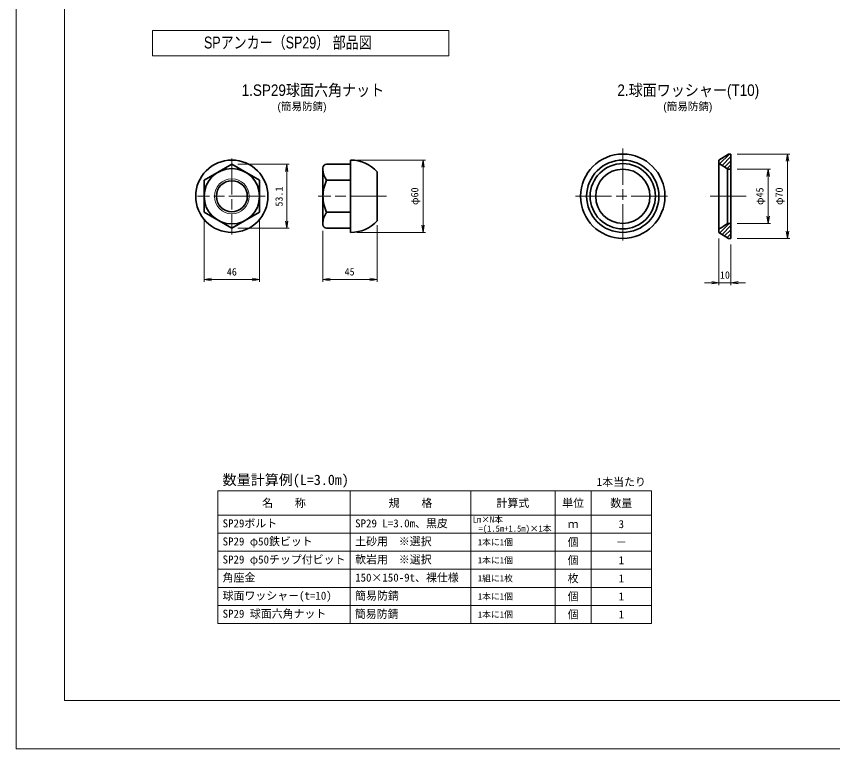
# Model space of a CAD drawing. Units: millimetres at full size, sheet at 1:2.5. Extents: x 4006 to 5686, y -945 to 258.
# Drawn here: x 4006 to 4683, y -930 to -322 of the extents above; entities that cross this region are included whole.
import ezdxf
from ezdxf.enums import TextEntityAlignment as Align

# ---------------------------------------------------------------- set-up
doc = ezdxf.new("R2010")
doc.units = ezdxf.units.MM
doc.header["$LTSCALE"] = 2.5
doc.linetypes.add('CHAIN', pattern=[18.5, 12, -1.5, 3.5, -1.5])
for name, color, linetype, lineweight in [('1外形線', 7, 'Continuous', 35), ('2細い実線', 3, 'Continuous', 20), ('4中心線', 1, 'CHAIN', 15), ('6寸法線', 4, 'Continuous', 13), ('7 枠・タイトル', 7, 'Continuous', 13), ('8 数量表', 7, 'Continuous', 13)]:
    doc.layers.add(name, color=color, linetype=linetype, lineweight=lineweight)
doc.styles.add('ＭＳ ゴシック', font='')
doc.styles.add('ＭＳ Ｐゴシック', font='')
doc.styles.get('ＭＳ ゴシック').set_extended_font_data('MS Gothic')
doc.styles.get('ＭＳ Ｐゴシック').set_extended_font_data('MS PGothic')
pattern_1 = [(45, (3670.914, -709.966), (-1.6838, 1.6838), [])]

# ---------------------------------------------------------------- blocks, each defined once
blk = doc.blocks.new('open_arrow')
at = {"color": 0, "linetype": 'Continuous', "lineweight": -2}
blk.add_lwpolyline([(7.5, 1.25), (0, 0), (7.5, -1.25)], dxfattribs=at)

msp = doc.modelspace()

# ---------------------------------------------------------------- hatches: boundary and pattern name
at = {"layer": '2細い実線'}
h = msp.add_hatch(dxfattribs=at)
h.set_pattern_fill('USER', color=256, style=0, pattern_type=2)
h.set_pattern_definition(pattern_1)
h.paths.add_polyline_path([(4588.878, -441.55), (4588.878, -444.438, -0.0702), (4595.878, -449.05), (4598.878, -449.05), (4598.878, -436.55), (4596.878, -436.55)])
h = msp.add_hatch(dxfattribs=at)
h.set_pattern_fill('USER', color=256, style=0, pattern_type=2)
h.set_pattern_definition(pattern_1)
h.paths.add_polyline_path([(4598.878, -494.05), (4595.878, -494.05, -0.0702), (4588.878, -498.662), (4588.878, -501.55), (4596.878, -506.55), (4598.878, -506.55)])

# ---------------------------------------------------------------- linework, layer by layer
at = {"layer": '1外形線'}
for p, q in [((4588.878, -441.55), (4596.878, -436.55)), ((4596.878, -436.55), (4598.878, -436.55)), ((4598.878, -436.55), (4598.878, -506.55)), ((4161.601, -458.279), (4184.601, -445)), ((4184.601, -445), (4207.601, -458.279)), ((4283.229, -445), (4263.229, -445)), ((4283.229, -471.55), (4283.229, -441.55)), ((4588.878, -441.55), (4588.878, -501.55)), ((4260.229, -495.1), (4260.229, -448)), ((4305.229, -491.946), (4305.229, -451.154)), ((4595.878, -494.05), (4595.878, -449.05)), ((4598.878, -449.05), (4595.878, -449.05)), ((4161.601, -458.279), (4161.601, -484.821)), ((4207.601, -458.279), (4207.601, -484.821)), ((4283.229, -458.275), (4263.229, -458.275)), ((4283.229, -471.55), (4283.229, -501.55)), ((4161.601, -484.821), (4184.601, -498.1)), ((4184.601, -498.1), (4207.601, -484.821)), ((4283.229, -484.825), (4263.229, -484.825)), ((4598.878, -494.05), (4595.878, -494.05)), ((4283.229, -498.1), (4263.229, -498.1)), ((4283.229, -501.55), (4283.229, -498.1)), ((4588.878, -501.55), (4596.878, -506.55)), ((4596.878, -506.55), (4598.878, -506.55))]:
    msp.add_line(p, q, dxfattribs=at)
for centre, radius in [((4509.09, -471.55), 35), ((4184.601, -471.55), 30), ((4509.09, -471.55), 30), ((4509.09, -471.55), 27.1), ((4184.601, -471.55), 22.993), ((4509.09, -471.55), 22.5), ((4184.601, -471.55), 12.85)]:
    msp.add_circle(centre, radius, dxfattribs=at)
for centre, radius, start, end in [((4263.229, -448), 3, 90, 180), ((4283.229, -471.55), 30, 42.83343, 90), ((4576.035, -471.55), 30, 48.59038, 64.65267), ((4275.229, -449.275), 15, 180, 216.8699), ((4291.1, -471.55), 30.871, 154.53143, 180), ((4291.1, -471.55), 30.871, 180, 205.46857), ((4275.229, -493.825), 15, 143.1301, 180), ((4283.229, -471.55), 30, 270, 317.16657), ((4576.035, -471.55), 30, 295.34733, 311.40962), ((4263.229, -495.1), 3, 180, 270)]:
    msp.add_arc(centre, radius, start, end, dxfattribs=at)
at = {"layer": '2細い実線'}
msp.add_circle((4184.601, -471.55), 14.5, dxfattribs=at)
at = {"layer": '4中心線'}
for p, q in [((4509.09, -432.005), (4509.09, -511.095)), ((4184.601, -440.093), (4184.601, -503.408)), ((4212.234, -471.55), (4156.133, -471.55)), ((4312.906, -471.55), (4256.377, -471.55)), ((4469.831, -471.55), (4548.349, -471.55)), ((4611.536, -471.55), (4577.666, -471.55))]:
    msp.add_line(p, q, dxfattribs=at)
at = {"layer": '6寸法線'}
for p, q in [((4604.02, -436.55), (4647.805, -436.55)), ((4645.805, -436.55), (4645.805, -506.55)), ((4189.681, -445), (4232.135, -445)), ((4230.135, -498.1), (4230.135, -445)), ((4288.309, -441.55), (4345.293, -441.55)), ((4343.293, -501.55), (4343.293, -441.55)), ((4603.958, -449.05), (4631.734, -449.05)), ((4629.734, -449.05), (4629.734, -494.05)), ((4161.601, -489.901), (4161.601, -542.672)), ((4207.601, -489.901), (4207.601, -542.672)), ((4603.958, -494.05), (4631.734, -494.05)), ((4189.681, -498.1), (4232.135, -498.1)), ((4260.229, -500.18), (4260.229, -542.672)), ((4305.229, -495.526), (4305.229, -542.672)), ((4288.309, -501.55), (4345.293, -501.55)), ((4588.878, -506.63), (4588.878, -545.288)), ((4604.02, -506.55), (4647.805, -506.55)), ((4598.878, -511.63), (4598.878, -545.288)), ((4161.601, -540.672), (4207.601, -540.672)), ((4260.229, -540.672), (4305.229, -540.672)), ((4576.878, -543.288), (4610.878, -543.288))]:
    msp.add_line(p, q, dxfattribs=at)
at = {"layer": '7 枠・タイトル'}
for p, q in [((4005.728, 257.966), (4005.728, -930.034)), ((4045.728, 217.966), (4045.728, -890.034)), ((4118.864, -354.908), (4118.864, -334.109)), ((4118.864, -334.109), (4364.793, -334.109)), ((4364.793, -354.908), (4364.793, -334.109)), ((4118.864, -354.908), (4364.793, -354.908)), ((4045.728, -890.034), (5645.728, -890.034)), ((4005.728, -930.034), (5685.728, -930.034))]:
    msp.add_line(p, q, dxfattribs=at)
at = {"layer": '8 数量表'}
for p, q in [((4172.87, -716.16), (4532.87, -716.16)), ((4172.87, -716.16), (4172.87, -826.16)), ((4282.87, -716.16), (4282.87, -826.16)), ((4382.87, -716.16), (4382.87, -826.16)), ((4452.87, -716.16), (4452.87, -826.16)), ((4482.87, -716.16), (4482.87, -826.16)), ((4532.87, -716.16), (4532.87, -826.16)), ((4172.87, -736.16), (4532.87, -736.16)), ((4172.87, -751.16), (4532.87, -751.16)), ((4172.87, -766.16), (4532.87, -766.16)), ((4172.87, -766.16), (4532.87, -766.16)), ((4172.87, -781.16), (4532.87, -781.16)), ((4172.87, -796.16), (4532.87, -796.16)), ((4172.87, -811.16), (4532.87, -811.16)), ((4172.87, -826.16), (4532.87, -826.16))]:
    msp.add_line(p, q, dxfattribs=at)

# ---------------------------------------------------------------- block references
at = {"layer": '6寸法線', "xscale": 0.8, "yscale": 0.8}
for p, rotation in [((4645.805, -436.55), 270), ((4230.135, -445), 270), ((4343.293, -441.55), 270), ((4629.734, -449.05), 270), ((4230.135, -498.1), 90), ((4629.734, -494.05), 90), ((4343.293, -501.55), 90), ((4645.805, -506.55), 90), ((4207.601, -540.672), 180), ((4305.229, -540.672), 180), ((4588.878, -543.288), 180)]:
    msp.add_blockref('open_arrow', p, dxfattribs=dict(at, rotation=rotation))
for p in [(4161.601, -540.672), (4260.229, -540.672), (4598.878, -543.288)]:
    msp.add_blockref('open_arrow', p, dxfattribs=at)

# ---------------------------------------------------------------- texts
at = {"layer": '6寸法線', "style": 'ＭＳ ゴシック'}
for s, p in [('53.1', (4223.735, -471.821)), ('φ60', (4336.374, -471.55)), ('φ45', (4622.814, -471.55)), ('φ70', (4638.885, -471.55))]:
    msp.add_text(s, height=6.076, rotation=90, dxfattribs=at).set_placement(p, align=Align.MIDDLE_CENTER)
for s, p in [('46', (4184.601, -534.272)), ('45', (4282.339, -534.272)), ('10', (4593.878, -536.888))]:
    msp.add_text(s, height=6.076, dxfattribs=at).set_placement(p, align=Align.MIDDLE_CENTER)
at = {"layer": '7 枠・タイトル', "style": 'ＭＳ Ｐゴシック', "width": 0.8}
msp.add_text('SPアンカー（SP29） 部品図', height=9.897, dxfattribs=at).set_placement((4161.47, -351.894), align=Align.BOTTOM_LEFT)
at = {"layer": '7 枠・タイトル', "style": 'ＭＳ Ｐゴシック', "width": 0.9}
for s, p in [('1.SP29球面六角ナット', (4311.115, -383.531)), ('2.球面ワッシャー(T10)', (4622.288, -383.531))]:
    msp.add_text(s, height=9.501, dxfattribs=at).set_placement(p, align=Align.MIDDLE_RIGHT)
at = {"layer": '7 枠・タイトル', "style": 'ＭＳ Ｐゴシック'}
for p in [(4242.833, -397.002), (4563.076, -397.002)]:
    msp.add_text('(簡易防錆)', height=6.433, dxfattribs=at).set_placement(p, align=Align.MIDDLE_CENTER)
at = {"layer": '8 数量表', "style": 'ＭＳ ゴシック'}
for s, height, p in [('数量計算例(L=3.0m)', 8.545, (4176.942, -713.723)), ('SP29ボルト', 6.646, (4176.942, -748.359)), ('SP29 L=3.0m、黒皮', 6.646, (4286.942, -748.359)), ('SP29 φ50鉄ビット', 6.646, (4176.942, -763.359)), ('土砂用\u3000※選択', 6.646, (4286.942, -763.359)), ('SP29 φ50チップ付ビット', 6.646, (4176.942, -778.359)), ('軟岩用\u3000※選択', 6.646, (4286.942, -778.359)), ('角座金', 6.646, (4176.942, -793.359)), ('150×150-9t、裸仕様', 6.646, (4286.942, -793.359)), ('球面ワッシャ－(t=10)', 6.646, (4176.942, -808.359)), ('簡易防錆', 6.646, (4286.942, -808.359)), ('SP29 球面六角ナット', 6.646, (4176.942, -823.359)), ('簡易防錆', 6.646, (4286.651, -823.557))]:
    msp.add_text(s, height=height, dxfattribs=at).set_placement(p, align=Align.BOTTOM_LEFT)
for s, height, p in [('1本当たり', 6.646, (4507.87, -708.66)), ('名\u3000  称', 6.646, (4227.87, -726.16)), ('規\u3000\u3000格', 6.646, (4332.87, -726.16)), ('計算式', 6.646, (4417.87, -726.16)), ('単位', 6.646, (4467.87, -726.16)), ('数量', 6.646, (4507.87, -726.16)), (' =(1.5m+1.5m)×1本', 5.222, (4417.87, -747.332)), ('ｍ', 6.646, (4467.87, -743.66)), ('3', 6.646, (4507.87, -743.66)), ('個', 6.646, (4467.87, -758.66)), ('－', 6.646, (4507.87, -758.66)), ('個', 6.646, (4467.87, -773.66)), ('1', 6.646, (4507.87, -773.66)), ('枚', 6.646, (4467.87, -788.66)), ('1', 6.646, (4507.87, -788.66)), ('個', 6.646, (4467.87, -803.66)), ('1', 6.646, (4507.87, -803.66)), ('個', 6.646, (4467.87, -818.66)), ('1', 6.646, (4507.87, -818.66))]:
    msp.add_text(s, height=height, dxfattribs=at).set_placement(p, align=Align.MIDDLE_CENTER)
for s, p in [('Lm×N本', (4409.583, -739.832)), ('1本に1個', (4417.87, -758.66)), ('1本に1個', (4417.87, -773.66)), ('1組に1枚', (4417.87, -788.66)), ('1本に1個', (4417.87, -803.66)), ('1本に1個', (4417.87, -818.66))]:
    msp.add_text(s, height=5.222, dxfattribs=at).set_placement(p, align=Align.MIDDLE_RIGHT)

doc.saveas('drawing.dxf')
